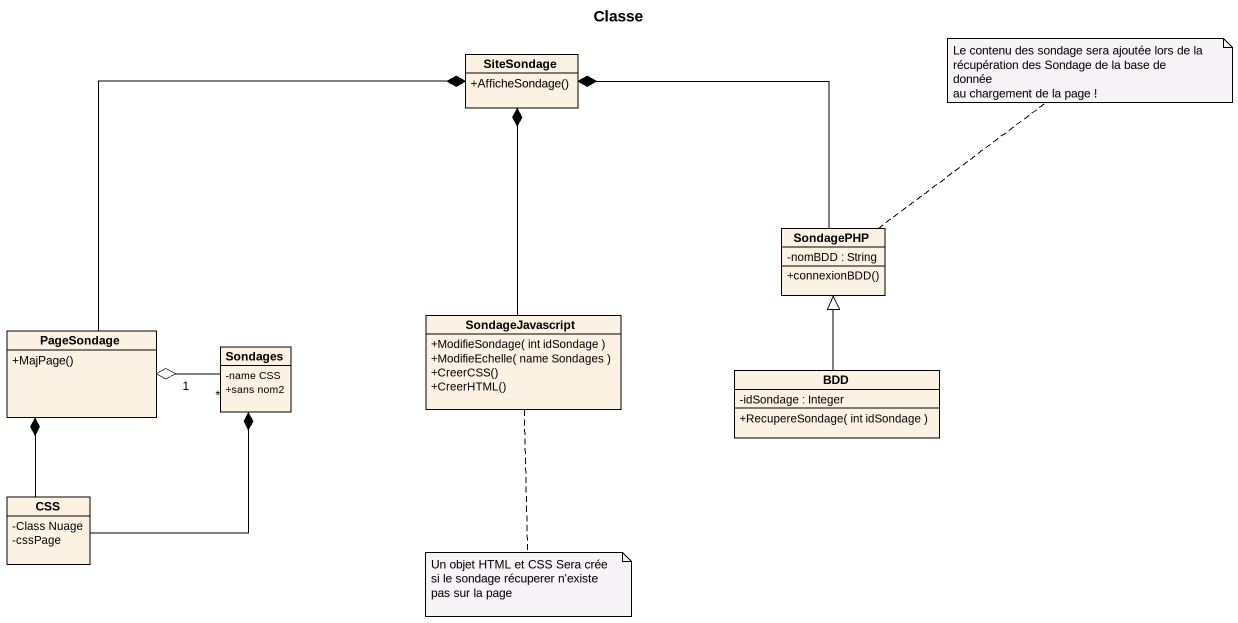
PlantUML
@startuml
title Classe
hide circle
hide empty members
skinparam classAttributeIconSize 0
class SiteSondage {
  +AfficheSondage()
}
class SondagePHP {
  -nomBDD : String
  +connexionBDD()
}
class PageSondage {
  +MajPage()
}
class Sondages {
  -name CSS
  +sans nom2
}
class SondageJavascript {
  +ModifieSondage( int idSondage )
  +ModifieEchelle( name Sondages )
  +CreerCSS()
  +CreerHTML()
}
class BDD {
  -idSondage : Integer
  +RecupereSondage( int idSondage )
}
class CSS {
  -Class Nuage
  -cssPage
}
SiteSondage *-right- SondagePHP
SiteSondage *-- PageSondage
SiteSondage *-- SondageJavascript
PageSondage "1" o-right- "*" Sondages
PageSondage *-- CSS
Sondages *-- CSS
BDD -up-|> SondagePHP
note top of SondagePHP
  Le contenu des sondage sera ajoutée lors de la récupération des Sondage de la base de donnée
  au chargement de la page !
end note
note bottom of SondageJavascript : Un objet HTML et CSS Sera crée si le sondage récuperer n'existe pas sur la page
@enduml
